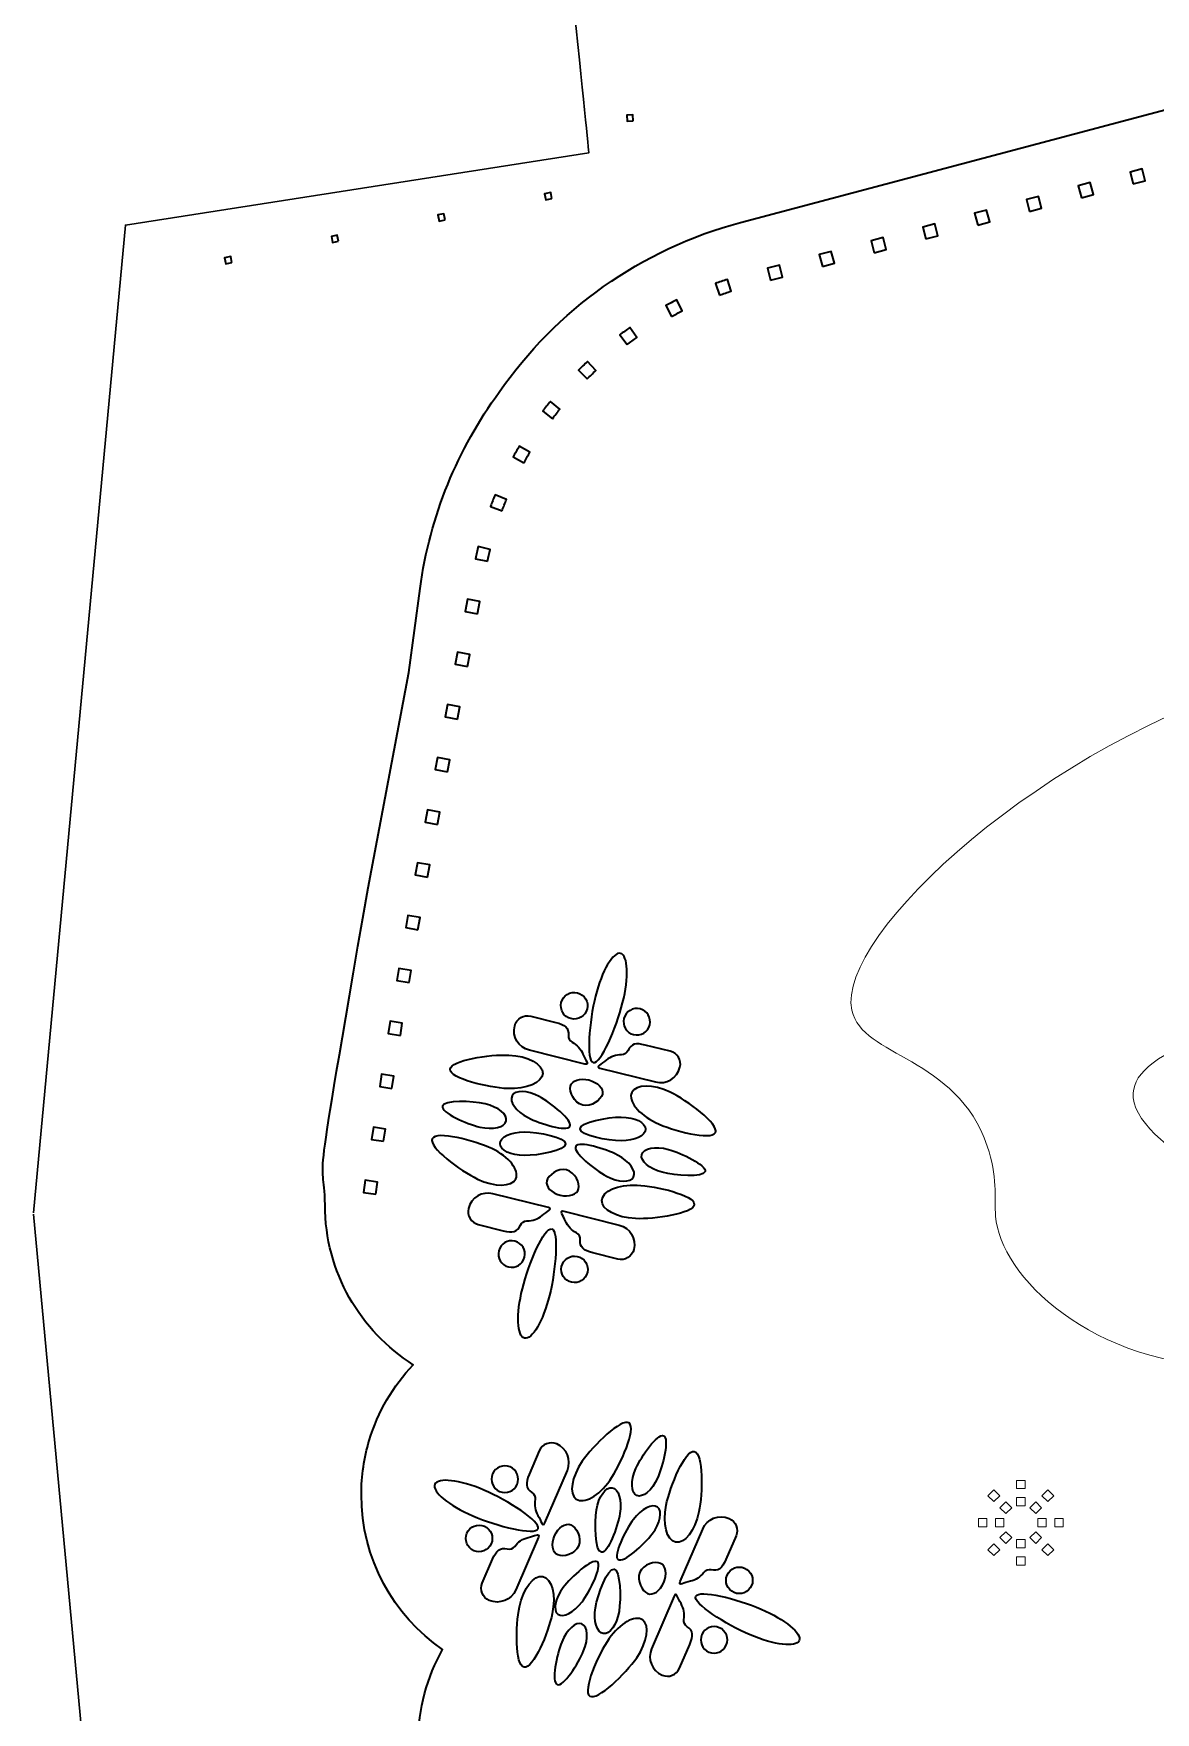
# Model space of a CAD drawing. Header units: millimetres. Extents: x 24 to 984, y -529 to -8.
# Drawn here: x 106.3 to 202.7, y -297.3 to -153 of the extents above; entities that cross this region are included whole.
import ezdxf

# ---------------------------------------------------------------- set-up
doc = ezdxf.new("R2010")
doc.units = ezdxf.units.MM
doc.header["$MEASUREMENT"] = 0
for name, color, linetype, lineweight in [('基本型', 7, 'Continuous', 0), ('領巾', 7, 'Continuous', 0), ('領片', 7, 'Continuous', 0)]:
    doc.layers.add(name, color=color, linetype=linetype, lineweight=lineweight)

# ---------------------------------------------------------------- blocks, each defined once
blk = doc.blocks.new('Block_1')
at = {"layer": '基本型', "color": 211, "lineweight": 30, "true_color": 0xfc41ff}
for points in [[(369.79, -254.32), (369.79, -254.32), (364.02, -169.46), (364.02, -169.46), (364.02, -169.46), (324.9, -163.26), (324.9, -163.26), (324.9, -163.26), (331.87, -78.98), (346.56, -46.01), (346.56, -46.01), (307.17, -18.49), (239.53, -18.27), (239.53, -18.27), (239.54, -18.27), (239.54, -18.27), (239.4, -18.27), (239.26, -18.27), (239.12, -18.27), (238.98, -18.27), (238.84, -18.27), (238.71, -18.27), (238.71, -18.27), (238.71, -18.27), (238.71, -18.27), (171.08, -18.49), (131.68, -46.01), (131.68, -46.01), (146.37, -78.98), (154.04, -163.26), (154.04, -163.26), (154.04, -163.26), (114.22, -169.46), (114.22, -169.46), (114.22, -169.46), (106.33, -254.32), (106.33, -254.32)], [(106.33, -254.45), (106.33, -254.45), (114.22, -339.32), (114.22, -339.32), (114.22, -339.32), (153.34, -345.52), (153.34, -345.52), (153.34, -345.52), (146.37, -429.8), (131.68, -462.77), (131.68, -462.77), (171.08, -490.28), (238.71, -490.51), (238.71, -490.51), (238.71, -490.51), (238.71, -490.51), (238.84, -490.51), (238.98, -490.51), (239.12, -490.51), (239.26, -490.51), (239.4, -490.51), (239.54, -490.51), (239.54, -490.51), (239.53, -490.51), (239.53, -490.51), (307.17, -490.28), (346.56, -462.77), (346.56, -462.77), (331.87, -429.8), (324.55, -345.52), (324.55, -345.52), (324.55, -345.52), (364.02, -339.32), (364.02, -339.32), (364.02, -339.32), (369.79, -254.45), (369.79, -254.45)]]:
    blk.add_open_spline(points, degree=3, knots=[0, 0, 0, 0, 1, 1, 1, 2, 2, 2, 3, 3, 3, 4, 4, 4, 5, 5, 5, 6, 6, 6, 7, 7, 7, 8, 8, 8, 9, 9, 9, 10, 10, 10, 11, 11, 11, 12, 12, 12, 12], dxfattribs=at)
blk = doc.blocks.new('Block_14')
at = {"layer": '基本型', "color": 211, "lineweight": 18, "true_color": 0xfc41ff}
for points in [[(188.85, -279.14), (188.85, -279.14), (188.34, -278.64), (188.34, -278.64), (188.34, -278.64), (188.85, -278.13), (188.85, -278.13), (188.85, -278.13), (189.36, -278.64), (189.36, -278.64), (189.36, -278.64), (188.85, -279.14), (188.85, -279.14)], [(190.81, -278.03), (190.81, -278.03), (190.81, -277.32), (190.81, -277.32), (190.81, -277.32), (191.53, -277.32), (191.53, -277.32), (191.53, -277.32), (191.53, -278.03), (191.53, -278.03), (191.53, -278.03), (190.81, -278.03), (190.81, -278.03)], [(192.98, -278.64), (192.98, -278.64), (193.49, -278.13), (193.49, -278.13), (193.49, -278.13), (194, -278.64), (194, -278.64), (194, -278.64), (193.49, -279.14), (193.49, -279.14), (193.49, -279.14), (192.98, -278.64), (192.98, -278.64)], [(188.25, -281.31), (188.25, -281.31), (187.53, -281.31), (187.53, -281.31), (187.53, -281.31), (187.53, -280.6), (187.53, -280.6), (187.53, -280.6), (188.25, -280.6), (188.25, -280.6), (188.25, -280.6), (188.25, -281.31), (188.25, -281.31)], [(194.09, -280.6), (194.09, -280.6), (194.81, -280.6), (194.81, -280.6), (194.81, -280.6), (194.81, -281.31), (194.81, -281.31), (194.81, -281.31), (194.09, -281.31), (194.09, -281.31), (194.09, -281.31), (194.09, -280.6), (194.09, -280.6)], [(189.36, -283.28), (189.36, -283.28), (188.85, -283.78), (188.85, -283.78), (188.85, -283.78), (188.34, -283.28), (188.34, -283.28), (188.34, -283.28), (188.85, -282.77), (188.85, -282.77), (188.85, -282.77), (189.36, -283.28), (189.36, -283.28)], [(191.53, -283.88), (191.53, -283.88), (191.53, -284.6), (191.53, -284.6), (191.53, -284.6), (190.81, -284.6), (190.81, -284.6), (190.81, -284.6), (190.81, -283.88), (190.81, -283.88), (190.81, -283.88), (191.53, -283.88), (191.53, -283.88)], [(193.49, -282.77), (193.49, -282.77), (194, -283.28), (194, -283.28), (194, -283.28), (193.49, -283.78), (193.49, -283.78), (193.49, -283.78), (192.98, -283.28), (192.98, -283.28), (192.98, -283.28), (193.49, -282.77), (193.49, -282.77)]]:
    blk.add_open_spline(points, degree=3, knots=[0, 0, 0, 0, 1, 1, 1, 2, 2, 2, 3, 3, 3, 4, 4, 4, 4], dxfattribs=at)
blk = doc.blocks.new('Block_13')
at = {"layer": '基本型', "color": 211, "lineweight": 18, "true_color": 0xfc41ff}
for points in [[(189.89, -280.18), (189.89, -280.18), (189.38, -279.67), (189.38, -279.67), (189.38, -279.67), (189.89, -279.17), (189.89, -279.17), (189.89, -279.17), (190.4, -279.67), (190.4, -279.67), (190.4, -279.67), (189.89, -280.18), (189.89, -280.18)], [(190.81, -279.5), (190.81, -279.5), (190.81, -278.78), (190.81, -278.78), (190.81, -278.78), (191.53, -278.78), (191.53, -278.78), (191.53, -278.78), (191.53, -279.5), (191.53, -279.5), (191.53, -279.5), (190.81, -279.5), (190.81, -279.5)], [(191.94, -279.67), (191.94, -279.67), (192.45, -279.17), (192.45, -279.17), (192.45, -279.17), (192.96, -279.67), (192.96, -279.67), (192.96, -279.67), (192.45, -280.18), (192.45, -280.18), (192.45, -280.18), (191.94, -279.67), (191.94, -279.67)], [(189.72, -281.31), (189.72, -281.31), (189, -281.31), (189, -281.31), (189, -281.31), (189, -280.6), (189, -280.6), (189, -280.6), (189.72, -280.6), (189.72, -280.6), (189.72, -280.6), (189.72, -281.31), (189.72, -281.31)], [(192.62, -280.6), (192.62, -280.6), (193.34, -280.6), (193.34, -280.6), (193.34, -280.6), (193.34, -281.31), (193.34, -281.31), (193.34, -281.31), (192.62, -281.31), (192.62, -281.31), (192.62, -281.31), (192.62, -280.6), (192.62, -280.6)], [(190.4, -282.24), (190.4, -282.24), (189.89, -282.75), (189.89, -282.75), (189.89, -282.75), (189.38, -282.24), (189.38, -282.24), (189.38, -282.24), (189.89, -281.73), (189.89, -281.73), (189.89, -281.73), (190.4, -282.24), (190.4, -282.24)], [(191.53, -282.41), (191.53, -282.41), (191.53, -283.13), (191.53, -283.13), (191.53, -283.13), (190.81, -283.13), (190.81, -283.13), (190.81, -283.13), (190.81, -282.41), (190.81, -282.41), (190.81, -282.41), (191.53, -282.41), (191.53, -282.41)], [(192.45, -281.73), (192.45, -281.73), (192.96, -282.24), (192.96, -282.24), (192.96, -282.24), (192.45, -282.75), (192.45, -282.75), (192.45, -282.75), (191.94, -282.24), (191.94, -282.24), (191.94, -282.24), (192.45, -281.73), (192.45, -281.73)]]:
    blk.add_open_spline(points, degree=3, knots=[0, 0, 0, 0, 1, 1, 1, 2, 2, 2, 3, 3, 3, 4, 4, 4, 4], dxfattribs=at)
at = {"layer": '基本型'}
blk.add_blockref('Block_14', (0, 0), dxfattribs=at)
blk = doc.blocks.new('Block_0')
at = {"layer": '基本型', "color": 211, "lineweight": 30, "true_color": 0xfc41ff}
blk.add_lwpolyline([(109.85, -254.16)], dxfattribs=at)
at = {"layer": '基本型', "color": 211, "lineweight": 35, "true_color": 0xfc41ff}
for points in [[(157.87, -160.5), (157.87, -160.5), (157.35, -160.55), (157.35, -160.55), (157.35, -160.55), (157.3, -160.02), (157.3, -160.02), (157.3, -160.02), (157.82, -159.98), (157.82, -159.98), (157.82, -159.98), (157.87, -160.5), (157.87, -160.5)], [(150.87, -167.19), (150.87, -167.19), (150.35, -167.29), (150.35, -167.29), (150.35, -167.29), (150.25, -166.77), (150.25, -166.77), (150.25, -166.77), (150.77, -166.67), (150.77, -166.67), (150.77, -166.67), (150.87, -167.19), (150.87, -167.19)], [(141.71, -169.02), (141.71, -169.02), (141.19, -169.12), (141.19, -169.12), (141.19, -169.12), (141.08, -168.6), (141.08, -168.6), (141.08, -168.6), (141.6, -168.5), (141.6, -168.5), (141.6, -168.5), (141.71, -169.02), (141.71, -169.02)], [(132.54, -170.85), (132.54, -170.85), (132.02, -170.96), (132.02, -170.96), (132.02, -170.96), (131.92, -170.44), (131.92, -170.44), (131.92, -170.44), (132.43, -170.33), (132.43, -170.33), (132.43, -170.33), (132.54, -170.85), (132.54, -170.85)], [(123.37, -172.69), (123.37, -172.69), (122.85, -172.79), (122.85, -172.79), (122.85, -172.79), (122.75, -172.27), (122.75, -172.27), (122.75, -172.27), (123.27, -172.17), (123.27, -172.17), (123.27, -172.17), (123.37, -172.69), (123.37, -172.69)]]:
    blk.add_open_spline(points, degree=3, knots=[0, 0, 0, 0, 1, 1, 1, 2, 2, 2, 3, 3, 3, 4, 4, 4, 4], dxfattribs=at)
at = {"layer": '基本型'}
for name in ['Block_1', 'Block_13']:
    blk.add_blockref(name, (0, 0), dxfattribs=at)
blk = doc.blocks.new('Block_49')
at = {"layer": '領片', "color": 166, "lineweight": 35, "true_color": 0x1d2088}
for points in [[(196.38, -167.12), (196.38, -167.12), (196.11, -166.09), (196.11, -166.09), (196.11, -166.09), (197.13, -165.82), (197.13, -165.82), (197.13, -165.82), (197.41, -166.84), (197.41, -166.84), (197.41, -166.84), (196.38, -167.12), (196.38, -167.12)], [(200.83, -165.93), (200.83, -165.93), (200.56, -164.91), (200.56, -164.91), (200.56, -164.91), (201.59, -164.64), (201.59, -164.64), (201.59, -164.64), (201.86, -165.66), (201.86, -165.66), (201.86, -165.66), (200.83, -165.93), (200.83, -165.93)], [(191.93, -168.3), (191.93, -168.3), (191.65, -167.27), (191.65, -167.27), (191.65, -167.27), (192.68, -167), (192.68, -167), (192.68, -167), (192.95, -168.02), (192.95, -168.02), (192.95, -168.02), (191.93, -168.3), (191.93, -168.3)], [(187.47, -169.48), (187.47, -169.48), (187.2, -168.45), (187.2, -168.45), (187.2, -168.45), (188.23, -168.18), (188.23, -168.18), (188.23, -168.18), (188.5, -169.2), (188.5, -169.2), (188.5, -169.2), (187.47, -169.48), (187.47, -169.48)], [(183.02, -170.66), (183.02, -170.66), (182.75, -169.64), (182.75, -169.64), (182.75, -169.64), (183.78, -169.36), (183.78, -169.36), (183.78, -169.36), (184.05, -170.39), (184.05, -170.39), (184.05, -170.39), (183.02, -170.66), (183.02, -170.66)], [(178.57, -171.84), (178.57, -171.84), (178.3, -170.82), (178.3, -170.82), (178.3, -170.82), (179.33, -170.54), (179.33, -170.54), (179.33, -170.54), (179.6, -171.57), (179.6, -171.57), (179.6, -171.57), (178.57, -171.84), (178.57, -171.84)], [(169.67, -174.2), (169.67, -174.2), (169.4, -173.18), (169.4, -173.18), (169.4, -173.18), (170.42, -172.91), (170.42, -172.91), (170.42, -172.91), (170.7, -173.93), (170.7, -173.93), (170.7, -173.93), (169.67, -174.2), (169.67, -174.2)], [(174.12, -173.02), (174.12, -173.02), (173.85, -172), (173.85, -172), (173.85, -172), (174.88, -171.73), (174.88, -171.73), (174.88, -171.73), (175.15, -172.75), (175.15, -172.75), (175.15, -172.75), (174.12, -173.02), (174.12, -173.02)], [(165.29, -175.48), (165.29, -175.48), (164.93, -174.48), (164.93, -174.48), (165.27, -174.36), (165.61, -174.25), (165.96, -174.14), (165.96, -174.14), (166.28, -175.14), (166.28, -175.14), (165.95, -175.25), (165.62, -175.36), (165.29, -175.48)], [(161.15, -177.32), (161.15, -177.32), (160.65, -176.39), (160.65, -176.39), (160.97, -176.22), (161.29, -176.05), (161.62, -175.89), (161.62, -175.89), (162.08, -176.84), (162.08, -176.84), (161.77, -177), (161.46, -177.16), (161.15, -177.32)], [(157.33, -179.74), (157.33, -179.74), (156.7, -178.89), (156.7, -178.89), (156.99, -178.68), (157.28, -178.47), (157.58, -178.26), (157.58, -178.26), (158.18, -179.13), (158.18, -179.13), (157.89, -179.33), (157.61, -179.53), (157.33, -179.74)], [(153.9, -182.69), (153.9, -182.69), (153.15, -181.94), (153.15, -181.94), (153.41, -181.68), (153.67, -181.43), (153.93, -181.19), (153.93, -181.19), (154.65, -181.97), (154.65, -181.97), (154.4, -182.2), (154.14, -182.44), (153.9, -182.69)], [(150.92, -186.1), (150.92, -186.1), (150.08, -185.46), (150.08, -185.46), (150.29, -185.17), (150.51, -184.89), (150.74, -184.61), (150.74, -184.61), (151.56, -185.27), (151.56, -185.27), (151.35, -185.54), (151.13, -185.82), (150.92, -186.1)], [(148.47, -189.9), (148.47, -189.9), (147.54, -189.39), (147.54, -189.39), (147.71, -189.07), (147.89, -188.76), (148.07, -188.45), (148.07, -188.45), (148.98, -188.99), (148.98, -188.99), (148.81, -189.29), (148.64, -189.59), (148.47, -189.9)], [(146.59, -194.01), (146.59, -194.01), (145.6, -193.64), (145.6, -193.64), (145.72, -193.31), (145.85, -192.97), (145.99, -192.64), (145.99, -192.64), (146.97, -193.04), (146.97, -193.04), (146.84, -193.36), (146.71, -193.68), (146.59, -194.01)], [(145.33, -198.35), (145.33, -198.35), (144.3, -198.13), (144.3, -198.13), (144.37, -197.78), (144.45, -197.43), (144.54, -197.08), (144.54, -197.08), (145.57, -197.34), (145.57, -197.34), (145.48, -197.67), (145.41, -198.01), (145.33, -198.35)], [(144.47, -202.87), (144.47, -202.87), (143.43, -202.67), (143.43, -202.67), (143.43, -202.67), (143.63, -201.62), (143.63, -201.62), (143.63, -201.62), (144.67, -201.82), (144.67, -201.82), (144.67, -201.82), (144.47, -202.87), (144.47, -202.87)], [(143.61, -207.39), (143.61, -207.39), (142.57, -207.19), (142.57, -207.19), (142.57, -207.19), (142.77, -206.15), (142.77, -206.15), (142.77, -206.15), (143.81, -206.35), (143.81, -206.35), (143.81, -206.35), (143.61, -207.39), (143.61, -207.39)], [(142.75, -211.91), (142.75, -211.91), (141.71, -211.72), (141.71, -211.72), (141.71, -211.72), (141.91, -210.67), (141.91, -210.67), (141.91, -210.67), (142.95, -210.87), (142.95, -210.87), (142.95, -210.87), (142.75, -211.91), (142.75, -211.91)], [(141.89, -216.44), (141.89, -216.44), (140.85, -216.24), (140.85, -216.24), (140.85, -216.24), (141.05, -215.2), (141.05, -215.2), (141.05, -215.2), (142.09, -215.4), (142.09, -215.4), (142.09, -215.4), (141.89, -216.44), (141.89, -216.44)], [(141.03, -220.96), (141.03, -220.96), (139.99, -220.77), (139.99, -220.77), (139.99, -220.77), (140.19, -219.72), (140.19, -219.72), (140.19, -219.72), (141.23, -219.92), (141.23, -219.92), (141.23, -219.92), (141.03, -220.96), (141.03, -220.96)], [(140.17, -225.49), (140.17, -225.49), (139.13, -225.29), (139.13, -225.29), (139.13, -225.29), (139.33, -224.25), (139.33, -224.25), (139.33, -224.25), (140.37, -224.44), (140.37, -224.44), (140.37, -224.44), (140.17, -225.49), (140.17, -225.49)], [(139.36, -230.01), (139.36, -230.01), (138.32, -229.83), (138.32, -229.83), (138.32, -229.83), (138.5, -228.79), (138.5, -228.79), (138.5, -228.79), (139.54, -228.96), (139.54, -228.96), (139.54, -228.96), (139.36, -230.01), (139.36, -230.01)], [(138.6, -234.55), (138.6, -234.55), (137.55, -234.38), (137.55, -234.38), (137.55, -234.38), (137.73, -233.34), (137.73, -233.34), (137.73, -233.34), (138.77, -233.5), (138.77, -233.5), (138.77, -233.5), (138.6, -234.55), (138.6, -234.55)], [(137.85, -239.09), (137.85, -239.09), (136.81, -238.92), (136.81, -238.92), (136.81, -238.92), (136.98, -237.87), (136.98, -237.87), (136.98, -237.87), (138.02, -238.04), (138.02, -238.04), (138.02, -238.04), (137.85, -239.09), (137.85, -239.09)], [(137.12, -243.64), (137.12, -243.64), (136.08, -243.47), (136.08, -243.47), (136.08, -243.47), (136.24, -242.42), (136.24, -242.42), (136.24, -242.42), (137.29, -242.59), (137.29, -242.59), (137.29, -242.59), (137.12, -243.64), (137.12, -243.64)], [(136.41, -248.19), (136.41, -248.19), (135.37, -248.03), (135.37, -248.03), (135.37, -248.03), (135.53, -246.97), (135.53, -246.97), (135.53, -246.97), (136.58, -247.14), (136.58, -247.14), (136.58, -247.14), (136.41, -248.19), (136.41, -248.19)], [(135.73, -252.74), (135.73, -252.74), (134.69, -252.58), (134.69, -252.58), (134.69, -252.58), (134.84, -251.53), (134.84, -251.53), (134.84, -251.53), (135.89, -251.69), (135.89, -251.69), (135.89, -251.69), (135.73, -252.74), (135.73, -252.74)]]:
    blk.add_open_spline(points, degree=3, knots=[0, 0, 0, 0, 1, 1, 1, 2, 2, 2, 3, 3, 3, 4, 4, 4, 4], dxfattribs=at)
blk = doc.blocks.new('Block_55')
at = {"layer": '領片', "color": 166, "lineweight": 35, "true_color": 0x1d2088}
for points, knots in [([(155.85, -277.32), (154.91, -278.66), (153.63, -279.38), (152.97, -278.93), (152.32, -278.48), (152.55, -277.02), (153.48, -275.68), (154.41, -274.33), (156.86, -271.94), (157.51, -272.39), (158.16, -272.85), (156.78, -275.98), (155.85, -277.32)], [0, 0, 0, 0, 1, 1, 1, 2, 2, 2, 3, 3, 3, 4, 4, 4, 4]), ([(151.29, -274.19), (151.29, -274.19), (151.29, -274.19), (151.29, -274.19), (152.17, -274.56), (152.57, -275.58), (152.2, -276.46), (152.2, -276.46), (150.26, -280.98), (150.26, -280.98), (150.08, -281.4), (149.95, -280.79), (149.67, -280.33), (149.43, -279.92), (149.35, -279.44), (149.43, -278.97), (149.43, -278.97), (149.43, -278.97), (149.43, -278.97), (149.46, -278.73), (149.35, -278.49), (149.15, -278.35), (148.6, -278.01), (148.6, -277.57), (148.92, -276.82), (148.92, -276.82), (149.79, -274.78), (149.79, -274.78), (150.04, -274.21), (150.71, -273.94), (151.29, -274.19)], [0, 0, 0, 0, 1, 1, 1, 2, 2, 2, 3, 3, 3, 4, 4, 4, 5, 5, 5, 6, 6, 6, 7, 7, 7, 8, 8, 8, 9, 9, 9, 10, 10, 10, 10]), ([(158.09, -276.29), (157.62, -277.35), (157.65, -278.39), (158.16, -278.62), (158.67, -278.85), (159.47, -278.19), (159.95, -277.13), (160.42, -276.08), (160.98, -273.72), (160.47, -273.49), (159.96, -273.26), (158.56, -275.24), (158.09, -276.29)], [0, 0, 0, 0, 1, 1, 1, 2, 2, 2, 3, 3, 3, 4, 4, 4, 4]), ([(160.69, -279.45), (160.36, -281.05), (160.72, -282.47), (161.5, -282.64), (162.28, -282.8), (163.18, -281.63), (163.51, -280.03), (163.84, -278.43), (163.89, -275.01), (163.11, -274.84), (162.33, -274.68), (161.02, -277.84), (160.69, -279.45)], [0, 0, 0, 0, 1, 1, 1, 2, 2, 2, 3, 3, 3, 4, 4, 4, 4]), ([(147.88, -277.67), (147.63, -278.25), (146.96, -278.52), (146.38, -278.27), (145.8, -278.02), (145.53, -277.35), (145.78, -276.77), (146.03, -276.19), (146.7, -275.92), (147.28, -276.17), (147.86, -276.42), (148.13, -277.09), (147.88, -277.67)], [0, 0, 0, 0, 1, 1, 1, 2, 2, 2, 3, 3, 3, 4, 4, 4, 4]), ([(149.69, -281.47), (149.43, -282.08), (146.15, -281.26), (144.08, -280.37), (142.01, -279.48), (140.55, -278.27), (140.81, -277.66), (141.07, -277.05), (142.96, -277.27), (145.03, -278.16), (147.1, -279.05), (149.95, -280.86), (149.69, -281.47)], [0, 0, 0, 0, 1, 1, 1, 2, 2, 2, 3, 3, 3, 4, 4, 4, 4]), ([(156.71, -280.18), (156.9, -279.04), (156.61, -278.04), (156.05, -277.95), (155.49, -277.86), (154.89, -278.71), (154.7, -279.85), (154.51, -280.99), (154.58, -283.41), (155.13, -283.5), (155.69, -283.6), (156.53, -281.32), (156.71, -280.18)], [0, 0, 0, 0, 1, 1, 1, 2, 2, 2, 3, 3, 3, 4, 4, 4, 4]), ([(157.88, -280.68), (158.57, -279.76), (159.5, -279.28), (159.95, -279.62), (160.4, -279.96), (160.2, -280.99), (159.5, -281.91), (158.81, -282.83), (157.01, -284.46), (156.56, -284.12), (156.11, -283.78), (157.18, -281.6), (157.88, -280.68)], [0, 0, 0, 0, 1, 1, 1, 2, 2, 2, 3, 3, 3, 4, 4, 4, 4]), ([(145.66, -282.76), (145.91, -282.18), (145.64, -281.51), (145.07, -281.26), (144.49, -281.01), (143.81, -281.28), (143.57, -281.86), (143.32, -282.44), (143.58, -283.11), (144.16, -283.36), (144.74, -283.61), (145.42, -283.34), (145.66, -282.76)], [0, 0, 0, 0, 1, 1, 1, 2, 2, 2, 3, 3, 3, 4, 4, 4, 4]), ([(151.11, -282.08), (150.8, -282.79), (150.92, -283.53), (151.38, -283.73), (151.84, -283.93), (152.85, -283.67), (153.16, -282.96), (153.47, -282.24), (152.96, -281.33), (152.5, -281.14), (152.04, -280.94), (151.42, -281.36), (151.11, -282.08)], [0, 0, 0, 0, 1, 1, 1, 2, 2, 2, 3, 3, 3, 4, 4, 4, 4]), ([(166.1, -280.59), (166.1, -280.59), (166.1, -280.59), (166.1, -280.59), (165.22, -280.21), (164.2, -280.62), (163.83, -281.5), (163.83, -281.5), (161.89, -286.02), (161.89, -286.02), (161.71, -286.44), (162.24, -286.11), (162.77, -285.99), (163.23, -285.89), (163.63, -285.61), (163.92, -285.24), (163.92, -285.24), (163.92, -285.24), (163.92, -285.24), (164.07, -285.04), (164.32, -284.95), (164.56, -285.01), (165.18, -285.17), (165.5, -284.87), (165.82, -284.12), (165.82, -284.12), (166.7, -282.08), (166.7, -282.08), (166.95, -281.51), (166.68, -280.84), (166.1, -280.59)], [0, 0, 0, 0, 1, 1, 1, 2, 2, 2, 3, 3, 3, 4, 4, 4, 5, 5, 5, 6, 6, 6, 7, 7, 7, 8, 8, 8, 9, 9, 9, 10, 10, 10, 10]), ([(145.49, -287.63), (145.49, -287.63), (145.49, -287.63), (145.49, -287.63), (146.37, -288.01), (147.39, -287.6), (147.77, -286.72), (147.77, -286.72), (149.71, -282.2), (149.71, -282.2), (149.89, -281.79), (149.35, -282.11), (148.83, -282.23), (148.37, -282.33), (147.96, -282.61), (147.68, -282.99), (147.68, -282.99), (147.68, -282.99), (147.68, -282.99), (147.53, -283.18), (147.28, -283.27), (147.04, -283.21), (146.41, -283.05), (146.09, -283.35), (145.77, -284.1), (145.77, -284.1), (144.89, -286.14), (144.89, -286.14), (144.65, -286.72), (144.91, -287.39), (145.49, -287.63)], [0, 0, 0, 0, 1, 1, 1, 2, 2, 2, 3, 3, 3, 4, 4, 4, 5, 5, 5, 6, 6, 6, 7, 7, 7, 8, 8, 8, 9, 9, 9, 10, 10, 10, 10]), ([(153.46, -287.76), (152.77, -288.68), (151.84, -289.16), (151.39, -288.82), (150.94, -288.48), (151.14, -287.46), (151.84, -286.53), (152.53, -285.61), (154.33, -283.99), (154.78, -284.33), (155.23, -284.67), (154.16, -286.84), (153.46, -287.76)], [0, 0, 0, 0, 1, 1, 1, 2, 2, 2, 3, 3, 3, 4, 4, 4, 4]), ([(150.9, -288.78), (151.24, -287.18), (150.87, -285.75), (150.09, -285.59), (149.31, -285.43), (148.41, -286.59), (148.08, -288.19), (147.75, -289.79), (147.7, -293.22), (148.48, -293.38), (149.26, -293.54), (150.57, -290.38), (150.9, -288.78)], [0, 0, 0, 0, 1, 1, 1, 2, 2, 2, 3, 3, 3, 4, 4, 4, 4]), ([(154.62, -288.26), (154.44, -289.4), (154.73, -290.4), (155.29, -290.49), (155.84, -290.58), (156.45, -289.73), (156.64, -288.59), (156.82, -287.45), (156.76, -285.03), (156.21, -284.94), (155.65, -284.85), (154.81, -287.12), (154.62, -288.26)], [0, 0, 0, 0, 1, 1, 1, 2, 2, 2, 3, 3, 3, 4, 4, 4, 4]), ([(160.49, -286.1), (160.18, -286.82), (159.56, -287.24), (159.1, -287.04), (158.64, -286.84), (158.13, -285.93), (158.43, -285.22), (158.74, -284.5), (159.75, -284.25), (160.21, -284.45), (160.67, -284.64), (160.79, -285.38), (160.49, -286.1)], [0, 0, 0, 0, 1, 1, 1, 2, 2, 2, 3, 3, 3, 4, 4, 4, 4]), ([(165.93, -285.46), (165.68, -286.04), (165.95, -286.71), (166.53, -286.96), (167.11, -287.21), (167.78, -286.94), (168.03, -286.36), (168.28, -285.78), (168.01, -285.11), (167.43, -284.86), (166.85, -284.61), (166.18, -284.88), (165.93, -285.46)], [0, 0, 0, 0, 1, 1, 1, 2, 2, 2, 3, 3, 3, 4, 4, 4, 4]), ([(160.35, -294.06), (160.35, -294.06), (160.35, -294.06), (160.35, -294.06), (159.47, -293.68), (159.06, -292.66), (159.44, -291.78), (159.44, -291.78), (161.38, -287.26), (161.38, -287.26), (161.56, -286.84), (161.69, -287.45), (161.97, -287.91), (162.21, -288.32), (162.29, -288.8), (162.21, -289.27), (162.21, -289.27), (162.21, -289.27), (162.21, -289.27), (162.17, -289.51), (162.28, -289.76), (162.49, -289.89), (163.03, -290.23), (163.04, -290.67), (162.72, -291.42), (162.72, -291.42), (161.84, -293.46), (161.84, -293.46), (161.6, -294.04), (160.93, -294.3), (160.35, -294.06)], [0, 0, 0, 0, 1, 1, 1, 2, 2, 2, 3, 3, 3, 4, 4, 4, 5, 5, 5, 6, 6, 6, 7, 7, 7, 8, 8, 8, 9, 9, 9, 10, 10, 10, 10]), ([(163.24, -287.28), (162.98, -287.89), (165.83, -289.7), (167.9, -290.59), (169.97, -291.47), (171.86, -291.7), (172.12, -291.09), (172.38, -290.48), (170.91, -289.27), (168.85, -288.38), (166.78, -287.49), (163.5, -286.67), (163.24, -287.28)], [0, 0, 0, 0, 1, 1, 1, 2, 2, 2, 3, 3, 3, 4, 4, 4, 4]), ([(151.72, -291.21), (152.15, -290.14), (152.93, -289.44), (153.45, -289.66), (153.97, -289.87), (154.04, -290.91), (153.6, -291.98), (153.17, -293.05), (151.85, -295.08), (151.32, -294.87), (150.8, -294.66), (151.28, -292.28), (151.72, -291.21)], [0, 0, 0, 0, 1, 1, 1, 2, 2, 2, 3, 3, 3, 4, 4, 4, 4]), ([(155.79, -290.92), (156.72, -289.58), (158.01, -288.86), (158.66, -289.31), (159.32, -289.76), (159.09, -291.22), (158.16, -292.56), (157.23, -293.91), (154.78, -296.3), (154.13, -295.85), (153.47, -295.39), (154.86, -292.26), (155.79, -290.92)], [0, 0, 0, 0, 1, 1, 1, 2, 2, 2, 3, 3, 3, 4, 4, 4, 4]), ([(163.76, -290.57), (164.01, -289.99), (164.68, -289.73), (165.26, -289.98), (165.84, -290.22), (166.11, -290.9), (165.86, -291.48), (165.61, -292.05), (164.94, -292.32), (164.36, -292.07), (163.78, -291.83), (163.51, -291.15), (163.76, -290.57)], [0, 0, 0, 0, 1, 1, 1, 2, 2, 2, 3, 3, 3, 4, 4, 4, 4])]:
    blk.add_open_spline(points, degree=3, knots=knots, dxfattribs=at)
blk = doc.blocks.new('Block_57')
at = {"layer": '領片', "color": 166, "lineweight": 35, "true_color": 0x1d2088}
blk.add_ellipse((152.81, -259.19), major_axis=(-1.04, 0.46), ratio=0.999979, dxfattribs=at)
for points, knots in [([(154.43, -241.42), (153.79, -241.26), (154.08, -237.89), (154.62, -235.71), (155.17, -233.52), (156.13, -231.88), (156.78, -232.04), (157.42, -232.21), (157.5, -234.11), (156.95, -236.29), (156.41, -238.47), (155.08, -241.58), (154.43, -241.42)], [0, 0, 0, 0, 1, 1, 1, 2, 2, 2, 3, 3, 3, 4, 4, 4, 4]), ([(152.51, -237.65), (153.12, -237.8), (153.74, -237.43), (153.9, -236.82), (154.05, -236.21), (153.68, -235.59), (153.06, -235.44), (152.45, -235.28), (151.83, -235.65), (151.68, -236.27), (151.53, -236.88), (151.9, -237.5), (152.51, -237.65)], [0, 0, 0, 0, 1, 1, 1, 2, 2, 2, 3, 3, 3, 4, 4, 4, 4]), ([(147.68, -238.26), (147.68, -238.26), (147.68, -238.26), (147.68, -238.26), (147.44, -239.19), (148.01, -240.13), (148.94, -240.36), (148.94, -240.36), (153.71, -241.55), (153.71, -241.55), (154.15, -241.66), (153.75, -241.19), (153.54, -240.69), (153.37, -240.25), (153.03, -239.9), (152.61, -239.67), (152.61, -239.67), (152.61, -239.67), (152.61, -239.67), (152.4, -239.56), (152.27, -239.32), (152.29, -239.08), (152.34, -238.44), (151.99, -238.17), (151.21, -237.97), (151.21, -237.97), (149.05, -237.43), (149.05, -237.43), (148.45, -237.28), (147.83, -237.65), (147.68, -238.26)], [0, 0, 0, 0, 1, 1, 1, 2, 2, 2, 3, 3, 3, 4, 4, 4, 5, 5, 5, 6, 6, 6, 7, 7, 7, 8, 8, 8, 9, 9, 9, 10, 10, 10, 10]), ([(157.89, -239.02), (157.28, -238.87), (156.91, -238.25), (157.06, -237.64), (157.22, -237.03), (157.84, -236.65), (158.45, -236.81), (159.06, -236.96), (159.43, -237.58), (159.28, -238.19), (159.13, -238.8), (158.51, -239.17), (157.89, -239.02)], [0, 0, 0, 0, 1, 1, 1, 2, 2, 2, 3, 3, 3, 4, 4, 4, 4]), ([(147.06, -243.66), (148.69, -243.73), (150.04, -243.14), (150.08, -242.35), (150.11, -241.55), (148.81, -240.85), (147.18, -240.78), (145.55, -240.71), (142.16, -241.2), (142.13, -242), (142.09, -242.79), (145.42, -243.59), (147.06, -243.66)], [0, 0, 0, 0, 1, 1, 1, 2, 2, 2, 3, 3, 3, 4, 4, 4, 4]), ([(161.88, -241.83), (161.88, -241.83), (161.88, -241.83), (161.88, -241.83), (161.64, -242.76), (160.7, -243.33), (159.77, -243.09), (159.77, -243.09), (155, -241.9), (155, -241.9), (154.56, -241.79), (155.14, -241.56), (155.55, -241.22), (155.92, -240.91), (156.38, -240.76), (156.85, -240.76), (156.85, -240.76), (156.85, -240.76), (156.85, -240.76), (157.1, -240.76), (157.32, -240.61), (157.42, -240.39), (157.67, -239.79), (158.11, -239.72), (158.89, -239.92), (158.89, -239.92), (161.05, -240.45), (161.05, -240.45), (161.66, -240.61), (162.03, -241.22), (161.88, -241.83)], [0, 0, 0, 0, 1, 1, 1, 2, 2, 2, 3, 3, 3, 4, 4, 4, 5, 5, 5, 6, 6, 6, 7, 7, 7, 8, 8, 8, 9, 9, 9, 10, 10, 10, 10]), ([(148.82, -246.15), (147.8, -245.61), (147.18, -244.77), (147.45, -244.27), (147.71, -243.77), (148.75, -243.8), (149.78, -244.35), (150.8, -244.89), (152.69, -246.4), (152.42, -246.9), (152.16, -247.4), (149.84, -246.69), (148.82, -246.15)], [0, 0, 0, 0, 1, 1, 1, 2, 2, 2, 3, 3, 3, 4, 4, 4, 4]), ([(154.06, -242.92), (153.3, -242.73), (152.59, -242.97), (152.47, -243.45), (152.35, -243.94), (152.76, -244.89), (153.52, -245.08), (154.27, -245.27), (155.09, -244.62), (155.21, -244.14), (155.33, -243.65), (154.81, -243.11), (154.06, -242.92)], [0, 0, 0, 0, 1, 1, 1, 2, 2, 2, 3, 3, 3, 4, 4, 4, 4]), ([(159.79, -246.58), (158.31, -245.87), (157.4, -244.72), (157.74, -244), (158.08, -243.28), (159.56, -243.27), (161.03, -243.97), (162.51, -244.68), (165.26, -246.71), (164.92, -247.43), (164.57, -248.15), (161.26, -247.28), (159.79, -246.58)], [0, 0, 0, 0, 1, 1, 1, 2, 2, 2, 3, 3, 3, 4, 4, 4, 4]), ([(145.14, -244.98), (146.27, -245.24), (147.08, -245.89), (146.95, -246.44), (146.82, -246.99), (145.81, -247.22), (144.68, -246.96), (143.55, -246.7), (141.34, -245.72), (141.47, -245.17), (141.59, -244.62), (144.01, -244.72), (145.14, -244.98)], [0, 0, 0, 0, 1, 1, 1, 2, 2, 2, 3, 3, 3, 4, 4, 4, 4]), ([(156.82, -248.15), (157.98, -248.15), (158.92, -247.7), (158.92, -247.14), (158.92, -246.57), (157.99, -246.11), (156.83, -246.11), (155.67, -246.1), (153.29, -246.55), (153.29, -247.12), (153.29, -247.68), (155.67, -248.14), (156.82, -248.15)], [0, 0, 0, 0, 1, 1, 1, 2, 2, 2, 3, 3, 3, 4, 4, 4, 4]), ([(145.72, -248.82), (147.19, -249.53), (148.11, -250.68), (147.77, -251.4), (147.42, -252.12), (145.95, -252.13), (144.48, -251.43), (143, -250.72), (140.25, -248.69), (140.59, -247.97), (140.93, -247.25), (144.25, -248.12), (145.72, -248.82)], [0, 0, 0, 0, 1, 1, 1, 2, 2, 2, 3, 3, 3, 4, 4, 4, 4]), ([(148.52, -247.37), (147.36, -247.37), (146.42, -247.82), (146.42, -248.39), (146.42, -248.95), (147.35, -249.41), (148.51, -249.41), (149.67, -249.42), (152.05, -248.97), (152.05, -248.41), (152.05, -247.84), (149.67, -247.38), (148.52, -247.37)], [0, 0, 0, 0, 1, 1, 1, 2, 2, 2, 3, 3, 3, 4, 4, 4, 4]), ([(156.52, -249.37), (157.54, -249.91), (158.15, -250.76), (157.89, -251.25), (157.63, -251.75), (156.59, -251.72), (155.56, -251.18), (154.54, -250.64), (152.65, -249.12), (152.92, -248.62), (153.18, -248.12), (155.5, -248.83), (156.52, -249.37)], [0, 0, 0, 0, 1, 1, 1, 2, 2, 2, 3, 3, 3, 4, 4, 4, 4]), ([(160.88, -248.88), (159.76, -248.58), (158.74, -248.78), (158.59, -249.33), (158.45, -249.87), (159.24, -250.55), (160.35, -250.85), (161.47, -251.15), (163.88, -251.33), (164.03, -250.79), (164.18, -250.24), (162, -249.18), (160.88, -248.88)], [0, 0, 0, 0, 1, 1, 1, 2, 2, 2, 3, 3, 3, 4, 4, 4, 4]), ([(151.58, -252.82), (150.83, -252.63), (150.31, -252.08), (150.43, -251.59), (150.56, -251.11), (151.37, -250.46), (152.13, -250.65), (152.88, -250.84), (153.29, -251.79), (153.17, -252.28), (153.05, -252.76), (152.34, -253), (151.58, -252.82)], [0, 0, 0, 0, 1, 1, 1, 2, 2, 2, 3, 3, 3, 4, 4, 4, 4]), ([(158.19, -251.95), (156.55, -251.88), (155.2, -252.47), (155.17, -253.26), (155.13, -254.06), (156.43, -254.76), (158.06, -254.83), (159.69, -254.9), (163.08, -254.41), (163.11, -253.61), (163.15, -252.82), (159.82, -252.02), (158.19, -251.95)], [0, 0, 0, 0, 1, 1, 1, 2, 2, 2, 3, 3, 3, 4, 4, 4, 4]), ([(143.71, -253.95), (143.71, -253.95), (143.71, -253.95), (143.71, -253.95), (143.94, -253.02), (144.88, -252.46), (145.81, -252.69), (145.81, -252.69), (150.58, -253.88), (150.58, -253.88), (151.02, -253.99), (150.44, -254.22), (150.03, -254.57), (149.67, -254.87), (149.2, -255.02), (148.73, -255.03), (148.73, -255.03), (148.73, -255.03), (148.73, -255.03), (148.49, -255.03), (148.26, -255.17), (148.17, -255.4), (147.91, -255.99), (147.48, -256.07), (146.69, -255.87), (146.69, -255.87), (144.54, -255.33), (144.54, -255.33), (143.93, -255.18), (143.56, -254.56), (143.71, -253.95)], [0, 0, 0, 0, 1, 1, 1, 2, 2, 2, 3, 3, 3, 4, 4, 4, 5, 5, 5, 6, 6, 6, 7, 7, 7, 8, 8, 8, 9, 9, 9, 10, 10, 10, 10]), ([(157.92, -257.48), (157.92, -257.48), (157.92, -257.48), (157.92, -257.48), (158.15, -256.55), (157.59, -255.61), (156.66, -255.38), (156.66, -255.38), (151.89, -254.19), (151.89, -254.19), (151.45, -254.08), (151.85, -254.55), (152.05, -255.05), (152.23, -255.49), (152.57, -255.84), (152.98, -256.06), (152.98, -256.06), (152.98, -256.06), (152.98, -256.06), (153.2, -256.18), (153.33, -256.42), (153.31, -256.66), (153.25, -257.3), (153.6, -257.57), (154.39, -257.77), (154.39, -257.77), (156.54, -258.31), (156.54, -258.31), (157.15, -258.46), (157.77, -258.09), (157.92, -257.48)], [0, 0, 0, 0, 1, 1, 1, 2, 2, 2, 3, 3, 3, 4, 4, 4, 5, 5, 5, 6, 6, 6, 7, 7, 7, 8, 8, 8, 9, 9, 9, 10, 10, 10, 10]), ([(147.69, -256.76), (148.3, -256.92), (148.67, -257.54), (148.52, -258.15), (148.37, -258.76), (147.75, -259.13), (147.14, -258.98), (146.52, -258.83), (146.15, -258.21), (146.31, -257.59), (146.46, -256.98), (147.08, -256.61), (147.69, -256.76)], [0, 0, 0, 0, 1, 1, 1, 2, 2, 2, 3, 3, 3, 4, 4, 4, 4]), ([(150.86, -255.72), (150.21, -255.56), (148.88, -258.67), (148.34, -260.85), (147.79, -263.03), (147.87, -264.94), (148.52, -265.1), (149.16, -265.26), (150.12, -263.62), (150.67, -261.43), (151.21, -259.25), (151.5, -255.89), (150.86, -255.72)], [0, 0, 0, 0, 1, 1, 1, 2, 2, 2, 3, 3, 3, 4, 4, 4, 4])]:
    blk.add_open_spline(points, degree=3, knots=knots, dxfattribs=at)
blk = doc.blocks.new('Block_48')
at = {"layer": '領片', "color": 166, "lineweight": 35, "true_color": 0x1d2088}
blk.add_open_spline([(348.55, -253.66), (348.68, -248.45), (349.84, -255.39), (344.87, -226.4), (344.87, -226.4), (341.36, -207.92), (341.36, -207.92), (341.36, -207.92), (340.39, -200.68), (340.39, -200.68), (339.55, -194.45), (337.16, -188.69), (333.59, -183.83), (328.72, -176.78), (321.44, -171.52), (312.85, -169.24), (312.85, -169.24), (276.29, -159.54), (276.29, -159.54), (264.56, -156.43), (252.54, -154.86), (240.51, -154.81), (240.51, -154.81), (240.51, -154.8), (240.51, -154.8), (240.33, -154.8), (240.15, -154.81), (239.97, -154.81), (239.79, -154.81), (239.61, -154.8), (239.43, -154.8), (239.43, -154.8), (239.43, -154.81), (239.43, -154.81), (227.4, -154.86), (215.38, -156.43), (203.65, -159.54), (203.65, -159.54), (167.09, -169.24), (167.09, -169.24), (158.5, -171.52), (151.21, -176.78), (146.35, -183.83), (142.78, -188.69), (140.38, -194.45), (139.55, -200.68), (139.55, -200.68), (138.58, -207.92), (138.58, -207.92), (138.58, -207.92), (135.07, -226.4), (135.07, -226.4), (130.09, -255.39), (131.26, -248.45), (131.38, -253.66), (131.38, -259.44), (134.41, -264.51), (138.96, -267.38), (137.22, -269.2), (135.91, -271.43), (135.17, -273.9), (134.73, -275.37), (134.5, -276.93), (134.5, -278.54), (134.5, -284.06), (137.26, -288.94), (141.48, -291.86), (140.14, -294.22), (139.38, -296.94), (139.38, -299.84), (139.38, -306.65), (143.57, -312.47), (149.52, -314.87), (150.38, -323.02), (157.27, -329.37), (165.64, -329.37), (166.26, -329.37), (166.87, -329.33), (167.47, -329.27), (169.32, -336.18), (175.63, -341.28), (183.13, -341.28), (186.1, -341.28), (188.89, -340.47), (191.28, -339.08), (194.16, -343.6), (199.21, -346.61), (204.97, -346.61), (208.8, -346.61), (212.32, -345.27), (215.1, -343.05), (218.07, -346.38), (222.39, -348.47), (227.2, -348.47), (232.39, -348.47), (237, -346.03), (239.97, -342.23), (242.93, -346.03), (247.55, -348.47), (252.74, -348.47), (257.55, -348.47), (261.87, -346.38), (264.84, -343.05), (267.61, -345.27), (271.13, -346.61), (274.97, -346.61), (280.72, -346.61), (285.78, -343.6), (288.65, -339.08), (291.05, -340.47), (293.83, -341.28), (296.8, -341.28), (304.3, -341.28), (310.61, -336.18), (312.46, -329.27), (313.06, -329.33), (313.67, -329.37), (314.29, -329.37), (322.67, -329.37), (329.56, -323.02), (330.41, -314.87), (336.36, -312.47), (340.56, -306.65), (340.56, -299.84), (340.56, -296.94), (339.79, -294.22), (338.46, -291.86), (342.68, -288.94), (345.44, -284.06), (345.44, -278.54), (345.44, -276.93), (345.2, -275.37), (344.76, -273.9), (344.03, -271.43), (342.71, -269.2), (340.98, -267.38), (345.53, -264.51), (348.55, -259.44), (348.55, -253.66)], degree=3, knots=[0, 0, 0, 0, 1, 1, 1, 2, 2, 2, 3, 3, 3, 4, 4, 4, 5, 5, 5, 6, 6, 6, 7, 7, 7, 8, 8, 8, 9, 9, 9, 10, 10, 10, 11, 11, 11, 12, 12, 12, 13, 13, 13, 14, 14, 14, 15, 15, 15, 16, 16, 16, 17, 17, 17, 18, 18, 18, 19, 19, 19, 20, 20, 20, 21, 21, 21, 22, 22, 22, 23, 23, 23, 24, 24, 24, 25, 25, 25, 26, 26, 26, 27, 27, 27, 28, 28, 28, 29, 29, 29, 30, 30, 30, 31, 31, 31, 32, 32, 32, 33, 33, 33, 34, 34, 34, 35, 35, 35, 36, 36, 36, 37, 37, 37, 38, 38, 38, 39, 39, 39, 40, 40, 40, 41, 41, 41, 42, 42, 42, 43, 43, 43, 44, 44, 44, 45, 45, 45, 46, 46, 46, 46], dxfattribs=at)
at = {"layer": '領片'}
for name in ['Block_49', 'Block_57', 'Block_55']:
    blk.add_blockref(name, (0, 0), dxfattribs=at)
blk = doc.blocks.new('Block_47')
at = {"layer": '領片'}
blk.add_blockref('Block_48', (0, 0), dxfattribs=at)
blk = doc.blocks.new('Block_63')
at = {"layer": '領巾', "color": 240, "lineweight": 20, "true_color": 0xfc0b44}
for points in [[(239.45, -257.69), (234.89, -258.38), (227.66, -258.78), (219.28, -256.12), (212.98, -254.12), (200.5, -248.63), (200.83, -244.01), (201.07, -240.71), (207.96, -236.69), (239.45, -234.28)], [(239.45, -257.69), (244, -258.38), (251.23, -258.78), (259.61, -256.12), (265.91, -254.12), (278.39, -248.63), (278.06, -244.01), (277.82, -240.71), (270.93, -236.69), (239.45, -234.28)]]:
    blk.add_open_spline(points, degree=3, knots=[0, 0, 0, 0, 1, 1, 1, 2, 2, 2, 3, 3, 3, 3], dxfattribs=at)
blk = doc.blocks.new('Block_59')
at = {"layer": '領巾', "color": 240, "lineweight": 20, "true_color": 0xfc0b44}
blk.add_open_spline([(239.59, -204.96), (233.08, -204.81), (223.64, -205.26), (212.78, -208.34), (193.44, -213.82), (175.23, -230.47), (176.65, -236.93), (177.54, -240.98), (185.63, -240.84), (188.29, -248.6), (189.19, -251.21), (188.88, -252.99), (189, -254.63), (189.36, -259.65), (197.16, -267.59), (209.86, -267.59), (214.21, -275.52), (225.81, -276.97), (231.68, -274.58), (237.35, -272.28), (240.2, -267.61), (238.8, -259.87), (238.8, -259.87), (239.45, -259.87), (239.45, -259.87)], degree=3, knots=[0, 0, 0, 0, 1, 1, 1, 2, 2, 2, 3, 3, 3, 4, 4, 4, 5, 5, 5, 6, 6, 6, 7, 7, 7, 8, 8, 8, 8], dxfattribs=at)
at = {"layer": '領巾'}
blk.add_blockref('Block_63', (0, 0), dxfattribs=at)

msp = doc.modelspace()

# ---------------------------------------------------------------- block references
at = {"layer": '基本型'}
msp.add_blockref('Block_0', (0, 0), dxfattribs=at)
at = {"layer": '領巾'}
msp.add_blockref('Block_59', (0, 0), dxfattribs=at)
at = {"layer": '領片'}
msp.add_blockref('Block_47', (0, 0), dxfattribs=at)

doc.saveas('drawing.dxf')
